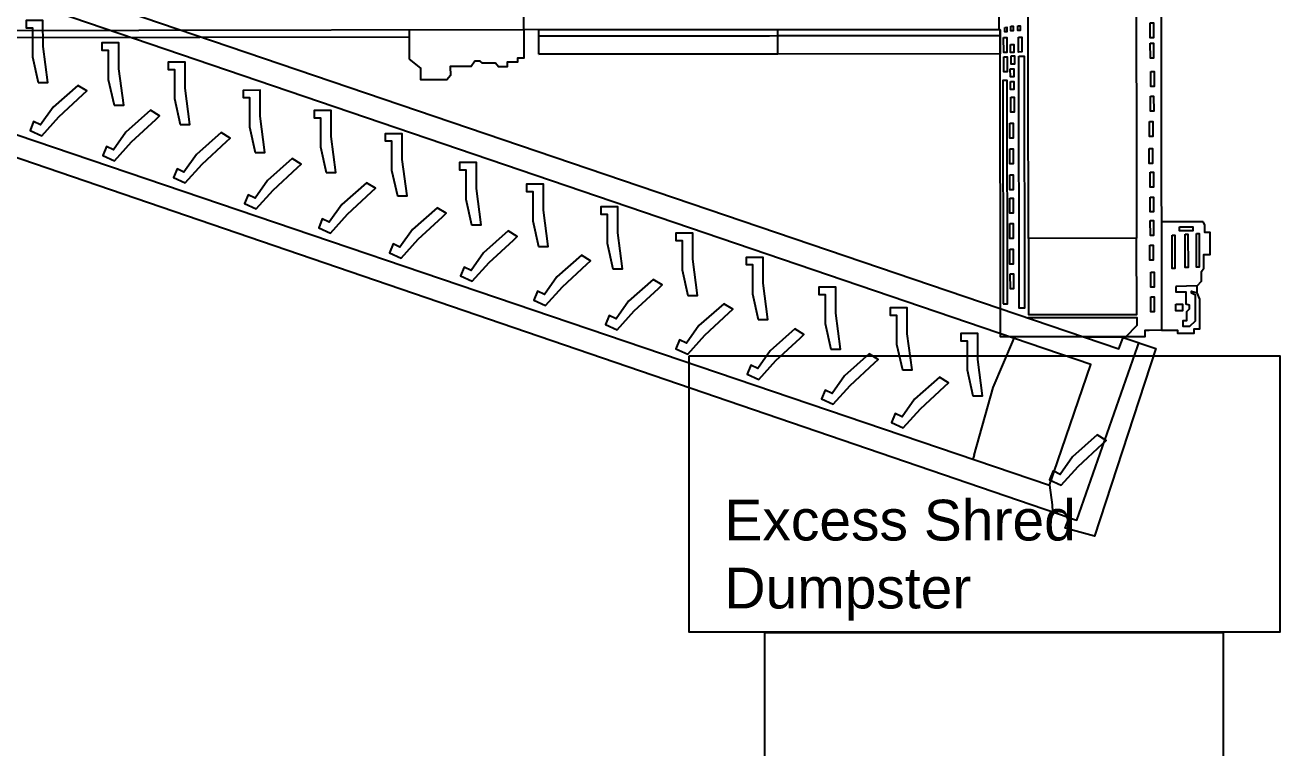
# Model space of a CAD drawing. Header units: millimetres. Extents: x 3191 to 879702, y -27549 to 222194.
# Drawn here: x 161471 to 170703, y -1791 to 3527 of the extents above; entities that cross this region are included whole.
import ezdxf

# ---------------------------------------------------------------- set-up
doc = ezdxf.new("R2010")
doc.units = ezdxf.units.MM
doc.header["$MEASUREMENT"] = 0
for name, color, linetype in [('Dumpsters', 210, 'Continuous'), ('Forklift-Forkliftway', 30, 'Continuous'), ('Giant', 31, 'Continuous')]:
    doc.layers.add(name, color=color, linetype=linetype)
doc.styles.get("Standard").update_dxf_attribs({"font": 'arial.ttf'})

msp = doc.modelspace()

# ---------------------------------------------------------------- linework, layer by layer
at = {"layer": 'Dumpsters'}
msp.add_lwpolyline([(166357.39766, 1092.5378), (170703.3976, 1092.5378), (170703.3976, -940.46217), (166357.39766, -940.46217), (166357.39766, 1092.5378)], dxfattribs=at)
at = {"layer": 'Forklift-Forkliftway'}
msp.add_lwpolyline([(166913.00019, -2387.5), (166913.00019, -942.5), (170285.50019, -942.5), (170285.50019, -2387.5)], dxfattribs=at)
at = {"layer": 'Giant'}
for points in [[(148207.95455, 4877.8391), (148210.12253, 3370.29512), (148440.69499, 3370.6267), (148440.62846, 3416.89386), (156713.79201, 3428.79138), (157171.62661, 3429.44978), (157678.78743, 3430.17912), (157682.07695, 1142.74745), (159477.47132, 1145.32938), (159474.10601, 3485.45978), (165140.21128, 3493.60812), (165138.33771, 4796.4327), (159624.13182, 4788.5028), (159623.66447, 5113.48568), (157539.40302, 5110.48833), (157539.72312, 4887.89854), (148478.39663, 4874.86758), (148478.3252, 4924.53969), (148208.82705, 4924.15213), (148207.95455, 4877.8391)], [(165138.33771, 4796.4327), (165138.29402, 4826.81013), (168632.96591, 4831.83577), (168632.55338, 5118.69663), (169873.97281, 5120.4819), (169874.25092, 4927.09005), (169827.48375, 4927.0228), (169832.7266, 1281.30826), (169741.11742, 1281.17652), (169710.50277, 1281.13249), (169710.56998, 1234.39798), (168648.096, 1232.87006), (168644.84524, 3493.35149), (165140.21128, 3493.60812)], [(168632.96591, 4831.83577), (168634.89076, 3493.35222)], [(158849.20889, 3425.48024), (159318.00314, 4612.40721), (169519.54597, 1143.90323), (169551.16711, 1227.69267), (169791.33995, 1147.74355), (169338.87269, -234.31531), (169123.02702, -173.78171), (169153.17935, -97.1381), (158849.20889, 3425.48024)], [(169008.94271, 141.2235), (169311.74482, 1030.61792), (159437.06604, 4394.41684), (159105.90639, 3502.71168), (169008.94271, 141.2235)], [(157842.31817, 3521.41325), (158126.09064, 3521.82134), (158126.22067, 3431.40119), (164298.52418, 3440.27749)], [(161567.41976, 3103.62179), (161638.36875, 3103.72382), (161603.23907, 3369.99379), (161602.96431, 3561.04891), (161478.43969, 3560.86983), (161478.51669, 3507.32544), (161524.83778, 3507.39205), (161525.14585, 3293.16997), (161567.41976, 3103.62179)], [(164298.7603, 3276.08358), (164298.44923, 3492.39759), (165140.21128, 3493.60812), (165140.51407, 3283.05803), (165095.06164, 3282.99266), (165095.1036, 3253.81698), (165017.60439, 3253.70553), (165017.65122, 3221.14715), (164954.75501, 3221.0567), (164933.37684, 3246.84126), (164836.79044, 3246.70236), (164818.80756, 3262.38823), (164780.60968, 3262.3333), (164753.71563, 3221.88032), (164599.86762, 3221.65907), (164599.96286, 3155.4296), (164575.28628, 3123.9484), (164382.11346, 3123.6706), (164381.98753, 3211.24216), (164298.7603, 3276.08358)], [(165250.32113, 3313.905), (165250.06271, 3493.60007), (168644.84524, 3493.35149), (168645.0998, 3316.33897), (165250.32113, 3313.905)], [(165250.32113, 3313.905), (167010.12362, 3316.43574), (167009.93429, 3448.09353), (165250.1318, 3445.56279), (168644.90694, 3450.44476), (167009.93429, 3448.09353), (167009.86903, 3493.47121)], [(162125.64829, 2938.27192), (162196.59728, 2938.37395), (162161.4676, 3204.64392), (162161.19285, 3395.69904), (162036.66822, 3395.51996), (162036.74522, 3341.97557), (162083.06632, 3342.04218), (162083.37439, 3127.8201), (162125.64829, 2938.27192)], [(162612.61196, 2796.56519), (162683.56095, 2796.66722), (162648.43127, 3062.93719), (162648.15651, 3253.99232), (162523.63189, 3253.81324), (162523.70889, 3200.26885), (162570.02998, 3200.33546), (162570.33805, 2986.11337), (162612.61196, 2796.56519)], [(161858.96896, 3083.76714), (161676.84998, 2923.07202), (161585.12224, 2793.15143), (161534.02304, 2817.86954), (161507.8461, 2752.20316), (161593.97124, 2712.93641), (161719.25919, 2851.67357), (161897.00508, 3016.7243), (161925.21564, 3042.91998), (161858.96896, 3083.76714)], [(163164.98392, 2589.65761), (163235.9329, 2589.75964), (163200.80322, 2856.02961), (163200.52847, 3047.08474), (163076.00384, 3046.90566), (163076.08084, 2993.36126), (163122.40194, 2993.42788), (163122.71001, 2779.20579), (163164.98392, 2589.65761)], [(162394.3333, 2900.04662), (162212.21433, 2739.3515), (162120.48659, 2609.43091), (162069.38739, 2634.14902), (162043.21045, 2568.48264), (162129.33559, 2529.21589), (162254.62354, 2667.95305), (162432.36943, 2833.00378), (162460.57999, 2859.19946), (162394.3333, 2900.04662)], [(163687.57149, 2442.06015), (163758.52048, 2442.16218), (163723.39079, 2708.43215), (163723.11604, 2899.48727), (163598.59141, 2899.30819), (163598.66842, 2845.7638), (163644.98951, 2845.83041), (163645.29758, 2631.60832), (163687.57149, 2442.06015)], [(162913.98563, 2736.51066), (162731.86665, 2575.81554), (162640.13891, 2445.89495), (162589.03971, 2470.61306), (162562.86277, 2404.94667), (162648.98791, 2365.67993), (162774.27586, 2504.41709), (162952.02175, 2669.46782), (162980.23231, 2695.6635), (162913.98563, 2736.51066)], [(164210.19318, 2270.73935), (164281.14216, 2270.84138), (164246.01248, 2537.11135), (164245.73773, 2728.16648), (164121.2131, 2727.9874), (164121.2901, 2674.44301), (164167.6112, 2674.50962), (164167.91927, 2460.28753), (164210.19318, 2270.73935)], [(163436.6127, 2545.11625), (163254.49373, 2384.42112), (163162.76599, 2254.50054), (163111.66678, 2279.21865), (163085.48985, 2213.55226), (163171.61499, 2174.28552), (163296.90293, 2313.02268), (163474.64883, 2478.07341), (163502.85939, 2504.26909), (163436.6127, 2545.11625)], [(164756.63384, 2057.90353), (164827.58283, 2058.00556), (164792.45314, 2324.27552), (164792.17839, 2515.33065), (164667.65377, 2515.15157), (164667.73077, 2461.60718), (164714.05186, 2461.67379), (164714.35993, 2247.4517), (164756.63384, 2057.90353)], [(163982.69826, 2366.97479), (163800.57929, 2206.27967), (163708.85155, 2076.35908), (163657.75235, 2101.07719), (163631.57541, 2035.4108), (163717.70055, 1996.14406), (163842.9885, 2134.88122), (164020.73439, 2299.93195), (164048.94495, 2326.12763), (163982.69826, 2366.97479)], [(165249.56292, 1898.40172), (165320.5119, 1898.50375), (165285.38222, 2164.77372), (165285.10747, 2355.82884), (165160.58284, 2355.64977), (165160.65984, 2302.10537), (165206.98094, 2302.17199), (165207.28901, 2087.9499), (165249.56292, 1898.40172)], [(164503.27128, 2183.58908), (164321.1523, 2022.89395), (164229.42456, 1892.97336), (164178.32536, 1917.69147), (164152.14842, 1852.02509), (164238.27356, 1812.75835), (164363.56151, 1951.4955), (164541.3074, 2116.54623), (164569.51796, 2142.74191), (164503.27128, 2183.58908)], [(165795.93532, 1733.0348), (165866.8843, 1733.13683), (165831.75462, 1999.4068), (165831.47987, 2190.46192), (165706.95524, 2190.28285), (165707.03224, 2136.73845), (165753.35334, 2136.80507), (165753.66141, 1922.58298), (165795.93532, 1733.0348)], [(170139.62698, 2079.90991), (169831.57878, 2079.46691), (169832.7266, 1281.30826), (169950.86535, 1281.47815), (169950.89428, 1261.36006), (170072.36683, 1261.53475), (170072.32366, 1291.55611), (170114.23099, 1291.61637), (170113.91684, 1510.06682), (170093.58852, 1556.79445), (170093.51424, 1608.44721), (170127.67179, 1642.67935), (170127.56822, 1714.69501), (170142.91084, 1739.15259), (170142.76833, 1838.25201), (170189.98463, 1838.31991), (170189.28949, 2001.22239), (170152.27722, 2001.16916), (170152.19593, 2057.69567), (170139.62698, 2079.90991)], [(165025.86882, 2012.73559), (164843.74984, 1852.04047), (164752.0221, 1722.11988), (164700.9229, 1746.83799), (164674.74596, 1681.17161), (164760.8711, 1641.90487), (164886.15905, 1780.64202), (165063.90494, 1945.69275), (165092.1155, 1971.88843), (165025.86882, 2012.73559)], [(166348.2667, 1538.0111), (166419.21569, 1538.11313), (166384.08601, 1804.3831), (166383.81125, 1995.43823), (166259.28663, 1995.25915), (166259.36363, 1941.71475), (166305.68472, 1941.78137), (166305.99279, 1727.55928), (166348.2667, 1538.0111)], [(165566.08504, 1834.56344), (165383.96606, 1673.86831), (165292.23832, 1543.94773), (165241.13912, 1568.66584), (165214.96218, 1502.99945), (165301.08732, 1463.73271), (165426.37527, 1602.46986), (165604.12116, 1767.5206), (165632.33172, 1793.71628), (165566.08504, 1834.56344)], [(166864.98064, 1360.71759), (166935.92963, 1360.81962), (166900.79994, 1627.08959), (166900.52519, 1818.14471), (166776.00056, 1817.96563), (166776.07757, 1764.42124), (166822.39866, 1764.48785), (166822.70673, 1550.26577), (166864.98064, 1360.71759)], [(166093.1069, 1656.37231), (165910.98793, 1495.67719), (165819.26019, 1365.7566), (165768.16099, 1390.47471), (165741.98405, 1324.80832), (165828.10919, 1285.54158), (165953.39714, 1424.27874), (166131.14303, 1589.32947), (166159.35359, 1615.52515), (166093.1069, 1656.37231)], [(167399.5502, 1141.94497), (167470.49919, 1142.047), (167435.36951, 1408.31697), (167435.09475, 1599.37209), (167310.57013, 1599.19302), (167310.64713, 1545.64862), (167356.96822, 1545.71524), (167357.27629, 1331.49315), (167399.5502, 1141.94497)], [(169938.5475, 1602.52718), (169938.60309, 1563.87107), (170011.12506, 1563.97536), (170011.25215, 1475.60263), (170036.14924, 1468.02737), (170036.19293, 1437.64994), (170016.87525, 1418.30519), (170016.97257, 1350.62917), (169988.65872, 1350.58845), (169988.71431, 1311.93233), (170041.18651, 1312.00779), (170082.59019, 1352.10331), (170082.3201, 1539.90928), (170053.28109, 1554.35524), (170053.25923, 1569.55509), (170093.58852, 1556.79445), (170093.51424, 1608.44721), (169938.5475, 1602.52718)], [(166611.30332, 1476.72195), (166429.18434, 1316.02682), (166337.4566, 1186.10623), (166286.3574, 1210.82434), (166260.18046, 1145.15796), (166346.3056, 1105.89122), (166471.59355, 1244.62837), (166649.33944, 1409.6791), (166677.55, 1435.87478), (166611.30332, 1476.72195)], [(167925.80625, 990.19118), (167996.75523, 990.29321), (167961.62555, 1256.56318), (167961.3508, 1447.6183), (167836.82617, 1447.43922), (167836.90318, 1393.89483), (167883.22427, 1393.96144), (167883.53234, 1179.73935), (167925.80625, 990.19118)], [(169255.30897, 1233.74328), (169570.52673, 1234.19659), (169652.95288, 1318.25938), (169652.87377, 1373.27257), (168848.32923, 1372.11557)], [(167135.37758, 1291.18257), (166953.2586, 1130.48744), (166861.53086, 1000.56685), (166810.43166, 1025.28496), (166784.25473, 959.61858), (166870.37986, 920.35184), (166995.66781, 1059.08899), (167173.4137, 1224.13973), (167201.62427, 1250.33541), (167135.37758, 1291.18257)], [(168444.48744, 799.94833), (168515.43643, 800.05036), (168480.30675, 1066.32033), (168480.03199, 1257.37545), (168355.50737, 1257.19637), (168355.58437, 1203.65198), (168401.90546, 1203.71859), (168402.21353, 989.49651), (168444.48744, 799.94833)], [(168453.21673, 362.19115), (168593.31759, 861.07313), (168735.41818, 1193.82758), (168747.76393, 1222.73742)], [(167682.5505, 1107.90187), (167500.43152, 947.20674), (167408.70378, 817.28615), (167357.60458, 842.00426), (167331.42764, 776.33788), (167417.55278, 737.07114), (167542.84073, 875.80829), (167720.58662, 1040.85903), (167748.79718, 1067.05471), (167682.5505, 1107.90187)], [(169153.17935, -97.1381), (169209.99711, -114.92682), (169656.70096, 1160.7914), (169666.66449, 1189.24572)], [(169311.74482, 1030.61792), (169311.74482, 1030.61792)], [(168197.80169, 935.56902), (168015.68272, 774.87389), (167923.95498, 644.95331), (167872.85578, 669.67142), (167846.67884, 604.00503), (167932.80398, 564.73829), (168058.09193, 703.47544), (168235.83782, 868.52618), (168264.04838, 894.72186), (168197.80169, 935.56902)], [(169360.00892, 512.17801), (169177.88994, 351.48288), (169086.1622, 221.56229), (169035.063, 246.2804), (169008.88607, 180.61402), (169095.01121, 141.34728), (169220.29915, 280.08443), (169398.04504, 445.13517), (169426.25561, 471.33085), (169360.00892, 512.17801)], [(168453.21673, 362.19115), (168444.92716, 332.67303)], [(169008.94271, 141.2235), (169029.03442, -2.17833), (169029.10998, -54.72251)], [(169153.17935, -97.1381), (169153.17935, -97.1381), (169153.17935, -97.1381)]]:
    msp.add_lwpolyline(points, dxfattribs=at)
for points in [[(168849.40543, 4244.06991), (169646.04375, 4245.21554), (169649.33221, 1958.51827), (168852.6939, 1957.37264)], [(168678.39341, 3510.53576), (168694.59288, 3510.55905), (168694.6414, 3476.82119), (168678.44193, 3476.79789)], [(168724.28122, 3518.03478), (168740.48069, 3518.05807), (168740.52921, 3484.32021), (168724.32974, 3484.29691)], [(168775.59915, 3520.80138), (168791.79862, 3520.82468), (168791.84714, 3487.08681), (168775.64767, 3487.06352)], [(169749.71914, 3544.21202), (169773.80705, 3544.24666), (169773.96538, 3434.15351), (169749.87747, 3434.11887)], [(168670.98972, 3434.65927), (168695.07762, 3434.69391), (168695.23595, 3324.60076), (168671.14804, 3324.56612)], [(168780.97557, 3439.13482), (168805.06347, 3439.16946), (168805.2218, 3329.07631), (168781.13389, 3329.04167)], [(168721.11568, 3384.70307), (168746.09573, 3384.73899), (168746.18115, 3325.34166), (168721.2011, 3325.30574)], [(169749.9368, 3392.85898), (169774.02471, 3392.89362), (169774.18303, 3282.80047), (169750.09513, 3282.76583)], [(168672.90641, 3293.61253), (168696.99432, 3293.64717), (168697.15265, 3183.55402), (168673.06474, 3183.51938)], [(168725.27609, 3299.67433), (168750.25615, 3299.71025), (168750.34156, 3240.31291), (168725.36151, 3240.27699)], [(168782.89226, 3298.08809), (168822.45184, 3298.14498), (168825.11713, 1444.78788), (168785.55755, 1444.73099)], [(168720.01117, 3205.86372), (168744.99122, 3205.89965), (168745.07664, 3146.50231), (168720.09658, 3146.46639)], [(169753.68512, 3186.2529), (169777.77303, 3186.28754), (169777.93135, 3076.19439), (169753.84344, 3076.15975)], [(168666.76387, 1475.51627), (168699.46802, 1475.5633), (168697.10421, 3119.28274), (168664.40006, 3119.23571)], [(168720.1451, 3112.72852), (168745.12516, 3112.76445), (168745.21057, 3053.36711), (168720.23052, 3053.33119)], [(168723.24829, 2995.56265), (168747.3362, 2995.5973), (168747.49452, 2885.50414), (168723.40661, 2885.4695)], [(169750.49636, 3003.76081), (169774.58427, 3003.79545), (169774.74259, 2893.7023), (169750.65468, 2893.66766)], [(168716.64395, 2804.63117), (168740.73185, 2804.66581), (168740.89018, 2694.57266), (168716.80227, 2694.53802)], [(169743.88459, 2817.99237), (169767.9725, 2818.02701), (169768.13082, 2707.93386), (169744.04291, 2707.89922)], [(168716.91604, 2615.42317), (168741.00395, 2615.45781), (168741.16227, 2505.36466), (168717.07437, 2505.33002)], [(169742.43459, 2618.18872), (169766.52249, 2618.22336), (169766.68082, 2508.13021), (169742.59291, 2508.09557)], [(168717.18868, 2425.83684), (168741.27659, 2425.87148), (168741.43492, 2315.77833), (168717.34701, 2315.74369)], [(169749.56331, 2444.47976), (169773.65122, 2444.5144), (169773.80955, 2334.42125), (169749.72164, 2334.38661)], [(168715.69871, 2253.8291), (168739.78662, 2253.86374), (168739.94494, 2143.77059), (168715.85703, 2143.73595)], [(169748.11167, 2262.14595), (169772.19957, 2262.18059), (169772.3579, 2152.08744), (169748.26999, 2152.0528)], [(168715.96584, 2068.07055), (168740.05375, 2068.10519), (168740.21208, 1958.01204), (168716.12417, 1957.9774)], [(169750.07534, 2088.42957), (169774.16325, 2088.46421), (169774.32158, 1978.37106), (169750.23367, 1978.33642)], [(169964.18593, 2042.64825), (170062.25143, 2042.78928), (170062.29415, 2013.07949), (169964.22866, 2012.93846)], [(169649.33221, 1958.51827), (168854.12603, 1957.37469), (168854.93096, 1397.65106), (169650.13714, 1398.79463)], [(169910.39287, 1981.5266), (169931.10002, 1981.55638), (169931.45447, 1735.08748), (169910.74732, 1735.0577)], [(170006.38044, 1989.94334), (170027.08759, 1989.97312), (170027.44203, 1743.50422), (170006.73488, 1743.47444)], [(170089.25202, 1992.82208), (170109.95917, 1992.85186), (170110.31362, 1746.38296), (170089.60647, 1746.35318)], [(168716.23794, 1878.86255), (168740.32585, 1878.89719), (168740.48417, 1768.80404), (168716.39627, 1768.7694)], [(169746.8839, 1907.80685), (169770.97181, 1907.8415), (169771.13013, 1797.74834), (169747.04222, 1797.7137)], [(168719.92607, 1697.78239), (168744.01398, 1697.81703), (168744.1723, 1587.72388), (168720.08439, 1587.68924)], [(169754.04789, 1709.57341), (169778.1358, 1709.60805), (169778.29413, 1599.5149), (169754.20622, 1599.48026)], [(169754.31007, 1527.26432), (169778.39798, 1527.29896), (169778.5563, 1417.20581), (169754.46839, 1417.17117)], [(169936.66713, 1473.42569), (169985.71162, 1473.49622), (169985.78311, 1423.77961), (169936.73863, 1423.70908)]]:
    msp.add_lwpolyline(points, close=True, dxfattribs=at)

# ---------------------------------------------------------------- texts
at = {"insert": (166616.5, 35), "char_height": 300, "attachment_point": 1}
msp.add_mtext('Excess Shred\\PDumpster', dxfattribs=at)

doc.saveas('drawing.dxf')
